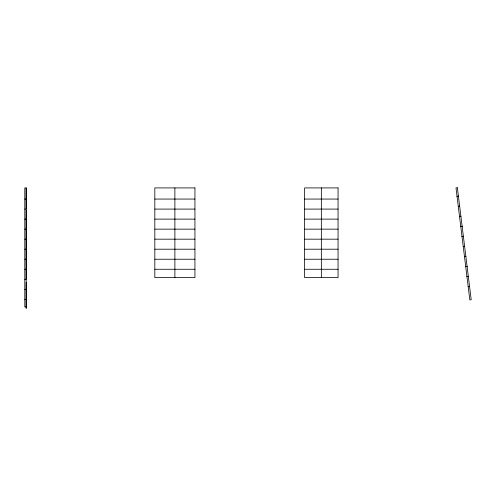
<?xml version="1.0" encoding="UTF-8"?>
<svg xmlns="http://www.w3.org/2000/svg" width="496" height="496" viewBox="0 0 496 496"><rect width="100%" height="100%" fill="white"/><g stroke="black" fill="none" stroke-linecap="round" stroke-linejoin="round"><path stroke-width="0.74" d="M26.195 282.441L26.195 308.245L26.195 187.916L24.8 187.916L24.8 306.919L26.195 306.919M26.195 210.391L26.195 279.285L24.8 279.285M26.195 187.916L26.195 209.089L24.8 209.089M457.033 196.292L458.409 196.125M457.058 196.453L458.428 196.292M458.273 206.317L459.649 206.15M458.292 206.485L459.668 206.317M459.513 216.343L460.883 216.182M459.532 216.51L460.908 216.343M460.753 226.374L462.123 226.207M460.772 226.542L462.142 226.374M461.987 236.4L463.363 236.239M462.012 236.567L463.382 236.4M463.227 246.431L464.597 246.264M463.245 246.593L464.622 246.431M464.467 256.457L465.837 256.296M464.485 256.624L465.856 256.457M465.701 266.488L467.077 266.321M465.725 266.65L467.096 266.488M466.941 276.514L468.311 276.346M466.959 276.681L468.336 276.514M468.181 286.545L469.551 286.378M468.199 286.707L469.569 286.545M24.8 199.063L26.195 199.063M154.826 199.063L194.94 199.063M304.631 199.063L338.055 199.063M154.826 209.089L194.94 209.089M304.631 209.089L338.055 209.089M24.8 219.12L26.195 219.12M154.826 219.12L194.94 219.12M304.631 219.12L338.055 219.12M24.8 229.146L26.195 229.146M154.826 229.146L194.94 229.146M304.631 229.146L338.055 229.146M24.8 239.171L26.195 239.171M154.826 239.171L194.94 239.171M304.631 239.171L338.055 239.171M24.8 249.203L26.195 249.203M154.826 249.203L194.94 249.203M304.631 249.203L338.055 249.203M24.8 259.228L26.195 259.228M154.826 259.228L194.94 259.228M304.631 259.228L338.055 259.228M24.8 269.26L26.195 269.26M154.826 269.26L194.94 269.26M304.631 269.26L338.055 269.26M24.8 289.317L26.195 289.317M24.8 299.342L26.195 299.342M321.346 187.916L321.346 277.617M174.883 187.916L174.883 277.617M457.374 187.755L456.004 187.916L469.83 299.9L471.2 299.733L457.374 187.755M194.94 187.916L154.826 187.916L154.826 277.617L194.94 277.617L194.94 187.916M338.055 187.916L304.631 187.916L304.631 277.617L338.055 277.617L338.055 187.916"/></g></svg>
